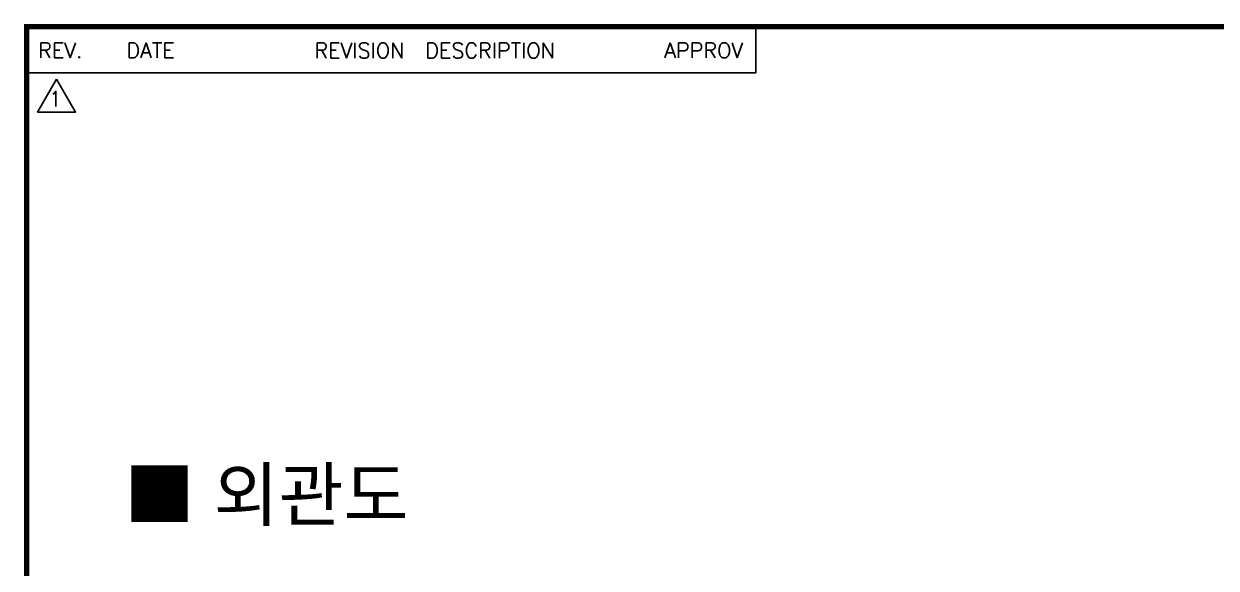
# Model space of a CAD drawing. Header units: millimetres. Extents: x 1618 to 2479, y 422 to 709.
# Drawn here: x 1617.9 to 1733.1, y 656.7 to 709.3 of the extents above; entities that cross this region are included whole.
import ezdxf
from ezdxf.enums import TextEntityAlignment as Align

# ---------------------------------------------------------------- set-up
doc = ezdxf.new("R2010")
doc.units = ezdxf.units.MM
doc.layers.add('SHEET', color=7, linetype='Continuous')
doc.styles.add('ROMANS', font='romans', dxfattribs={"width": 0.9})

msp = doc.modelspace()

# ---------------------------------------------------------------- linework, layer by layer
for q in [(1688.63, 709.06), (1618.14, 704.58)]:
    msp.add_line((1688.63, 704.58), q)
msp.add_lwpolyline([(1621.04, 703.99), (1619.2, 700.8), (1622.88, 700.8)], close=True)
at = {"layer": 'SHEET', "const_width": 0.527}
msp.add_lwpolyline([(1618.14, 637.97), (1618.14, 422.63), (2031.2, 422.63), (2031.2, 637.97), (2031.2, 709.06), (1877.31, 709.06), (1618.14, 709.06)], close=True, dxfattribs=at)

# ---------------------------------------------------------------- texts
at = {"color": 0, "insert": (1641.31, 663.54), "char_height": 5, "width": 40.8957, "attachment_point": 5}
msp.add_mtext('{\\fDotum|b1|i0|c129|p50;■ 외관도}', dxfattribs=at)
at = {"layer": 'SHEET', "style": 'ROMANS'}
for s, height, p in [('REV.', 1.469, (1621.41, 706.76)), ('DATE', 1.469, (1630.13, 706.76)), ('REVISION  DESCRIPTION', 1.4693, (1657.59, 706.75)), ('APPROV', 1.469, (1683.58, 706.76)), ('1', 1.47, (1620.92, 702.07))]:
    msp.add_text(s, height=height, dxfattribs=at).set_placement(p, align=Align.MIDDLE)

doc.saveas('drawing.dxf')
